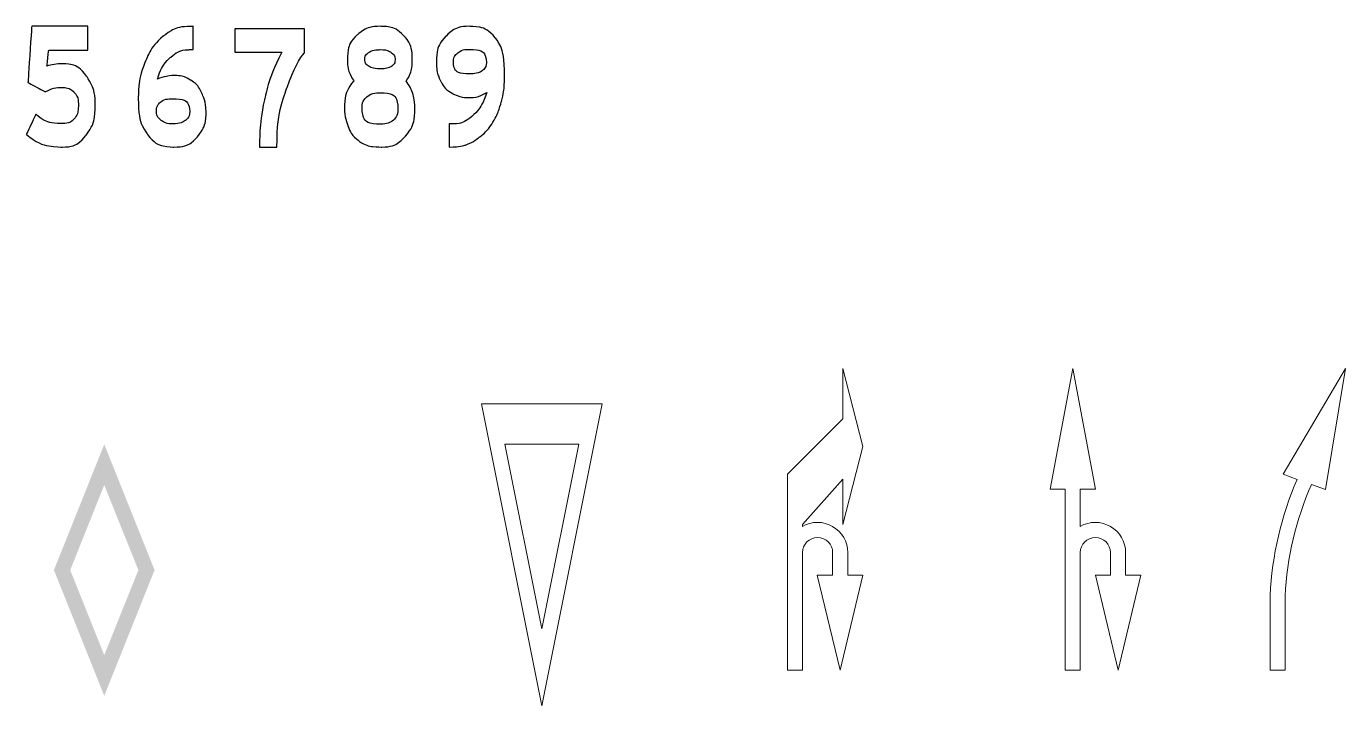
# Model space of a CAD drawing. Header units: millimetres. Extents: x 1182829 to 1183704, y -71582 to -71209.
# Drawn here: x 1182844.06 to 1182857.17, y -71552.91 to -71546.16 of the extents above; entities that cross this region are included whole.
import ezdxf

# ---------------------------------------------------------------- set-up
doc = ezdxf.new("R2010")
doc.units = ezdxf.units.MM
doc.layers.get('0').update_dxf_attribs({"lineweight": 9})
doc.layers.add('layer 1', color=7, linetype='Continuous')

# ---------------------------------------------------------------- blocks, each defined once
blk = doc.blocks.new('bb')
at = {"color": 0}
for points in [[(1200, 0), (600, -3000), (0, 0)], [(600, -2235), (967, -400), (233, -400)]]:
    blk.add_lwpolyline(points, close=True, dxfattribs=at)

msp = doc.modelspace()

# ---------------------------------------------------------------- hatches: boundary and pattern name
h = msp.add_hatch(color=0)
h.paths.add_polyline_path([(1182844.837, -71552.407), (1182844.499, -71551.561), (1182844.837, -71550.715), (1182845.176, -71551.561)], flags=16)
h.paths.add_polyline_path([(1182844.337, -71551.561), (1182844.837, -71552.811), (1182845.337, -71551.561), (1182844.837, -71550.311)])
edge = h.paths.add_edge_path(flags=17)
edge.add_line((1182844.837, -71550.311), (1182844.337, -71551.561))

# ---------------------------------------------------------------- linework, layer by layer
msp.add_lwpolyline([(1182852.375, -71551.612), (1182852.15, -71552.557), (1182851.922, -71551.612), (1182852.075, -71551.612), (1182852.075, -71551.387, 1), (1182851.775, -71551.387), (1182851.775, -71552.557), (1182851.625, -71552.557), (1182851.625, -71551.207), (1182851.625, -71550.607), (1182852.175, -71550.057), (1182852.175, -71549.557), (1182852.375, -71550.332), (1182852.175, -71551.107), (1182852.175, -71550.657), (1182851.775, -71551.107), (1182851.775, -71551.127, -0.57735), (1182852.225, -71551.387), (1182852.225, -71551.612), (1182852.372, -71551.612)], format="xyb")
for points in [[(1182852.175, -71549.557), (1182852.175, -71550.057)], [(1182851.625, -71550.757), (1182851.625, -71550.907), (1182851.625, -71551.057)], [(1182852.175, -71550.657), (1182852.175, -71551.107)], [(1182854.236, -71550.757), (1182854.386, -71550.757)], [(1182854.536, -71550.757), (1182854.686, -71550.757)]]:
    msp.add_lwpolyline(points)
at = {"color": 0}
for points in [[(1182854.986, -71551.612), (1182854.986, -71551.387, 0.57735), (1182854.536, -71551.127), (1182854.536, -71550.757), (1182854.686, -71550.757), (1182854.461, -71549.557), (1182854.236, -71550.757), (1182854.386, -71550.757), (1182854.386, -71552.557), (1182854.536, -71552.557), (1182854.536, -71551.387, -1), (1182854.836, -71551.387), (1182854.836, -71551.612), (1182854.686, -71551.612), (1182854.911, -71552.557), (1182855.136, -71551.612), (1182854.986, -71551.612)], [(1182856.691, -71550.659, 0.090666), (1182856.422, -71551.813), (1182856.422, -71551.813), (1182856.422, -71552.557), (1182856.572, -71552.557), (1182856.572, -71551.82, -0.091394), (1182856.832, -71550.71), (1182856.973, -71550.761), (1182857.172, -71549.557), (1182856.55, -71550.607), (1182856.691, -71550.659)]]:
    msp.add_lwpolyline(points, format="xyb", dxfattribs=at)
msp.add_lwpolyline([(1182851.625, -71550.757), (1182851.625, -71550.607)], close=True)
at = {"layer": 'layer 1'}
for points, knots in [([(1182844.268, -71546.55), (1182844.31, -71546.535), (1182844.363, -71546.528), (1182844.424, -71546.528), (1182844.424, -71546.528), (1182844.524, -71546.528), (1182844.602, -71546.569), (1182844.661, -71546.651), (1182844.661, -71546.651), (1182844.719, -71546.734), (1182844.748, -71546.832), (1182844.748, -71546.947), (1182844.748, -71546.947), (1182844.748, -71547.061), (1182844.718, -71547.157), (1182844.657, -71547.237), (1182844.657, -71547.237), (1182844.597, -71547.316), (1182844.517, -71547.355), (1182844.418, -71547.355), (1182844.418, -71547.355), (1182844.282, -71547.355), (1182844.164, -71547.313), (1182844.063, -71547.229), (1182844.063, -71547.229), (1182844.063, -71547.229), (1182844.157, -71547.029), (1182844.157, -71547.029), (1182844.157, -71547.029), (1182844.225, -71547.091), (1182844.309, -71547.122), (1182844.407, -71547.122), (1182844.407, -71547.122), (1182844.468, -71547.122), (1182844.512, -71547.106), (1182844.539, -71547.074), (1182844.539, -71547.074), (1182844.567, -71547.043), (1182844.58, -71546.998), (1182844.58, -71546.94), (1182844.58, -71546.94), (1182844.58, -71546.882), (1182844.566, -71546.838), (1182844.536, -71546.808), (1182844.536, -71546.808), (1182844.507, -71546.778), (1182844.465, -71546.763), (1182844.41, -71546.763), (1182844.41, -71546.763), (1182844.355, -71546.763), (1182844.302, -71546.778), (1182844.251, -71546.807), (1182844.251, -71546.807), (1182844.251, -71546.807), (1182844.079, -71546.714), (1182844.079, -71546.714), (1182844.079, -71546.714), (1182844.079, -71546.714), (1182844.116, -71546.155), (1182844.116, -71546.155), (1182844.116, -71546.155), (1182844.116, -71546.155), (1182844.673, -71546.155), (1182844.673, -71546.155), (1182844.673, -71546.155), (1182844.673, -71546.155), (1182844.673, -71546.393), (1182844.673, -71546.393), (1182844.673, -71546.393), (1182844.673, -71546.393), (1182844.285, -71546.393), (1182844.285, -71546.393), (1182844.285, -71546.393), (1182844.285, -71546.393), (1182844.268, -71546.55), (1182844.268, -71546.55)], [0, 0, 0, 0, 0.052632, 0.052632, 0.052632, 0.078947, 0.105263, 0.105263, 0.105263, 0.131579, 0.157895, 0.157895, 0.157895, 0.184211, 0.210526, 0.210526, 0.210526, 0.236842, 0.263158, 0.263158, 0.263158, 0.289474, 0.315789, 0.315789, 0.315789, 0.342105, 0.368421, 0.368421, 0.368421, 0.394737, 0.421053, 0.421053, 0.421053, 0.447368, 0.473684, 0.473684, 0.473684, 0.5, 0.526316, 0.526316, 0.526316, 0.552632, 0.578947, 0.578947, 0.578947, 0.605263, 0.631579, 0.631579, 0.631579, 0.657895, 0.684211, 0.684211, 0.684211, 0.710526, 0.736842, 0.736842, 0.736842, 0.763158, 0.789474, 0.789474, 0.789474, 0.815789, 0.842105, 0.842105, 0.842105, 0.868421, 0.894737, 0.894737, 0.894737, 0.921053, 0.947368, 0.947368, 0.947368, 0.973684, 1, 1, 1, 1]), ([(1182845.366, -71546.679), (1182845.366, -71546.679), (1182845.435, -71546.655), (1182845.493, -71546.644), (1182845.543, -71546.644), (1182845.543, -71546.644), (1182845.592, -71546.644), (1182845.643, -71546.659), (1182845.694, -71546.689), (1182845.694, -71546.689), (1182845.746, -71546.719), (1182845.784, -71546.765), (1182845.81, -71546.826), (1182845.81, -71546.826), (1182845.836, -71546.887), (1182845.849, -71546.947), (1182845.849, -71547.004), (1182845.849, -71547.004), (1182845.849, -71547.104), (1182845.82, -71547.187), (1182845.762, -71547.254), (1182845.762, -71547.254), (1182845.705, -71547.322), (1182845.626, -71547.355), (1182845.527, -71547.355), (1182845.527, -71547.355), (1182845.417, -71547.355), (1182845.331, -71547.314), (1182845.268, -71547.232), (1182845.268, -71547.232), (1182845.206, -71547.15), (1182845.175, -71547.029), (1182845.175, -71546.869), (1182845.175, -71546.869), (1182845.175, -71546.744), (1182845.197, -71546.625), (1182845.241, -71546.514), (1182845.241, -71546.514), (1182845.286, -71546.403), (1182845.347, -71546.317), (1182845.424, -71546.254), (1182845.424, -71546.254), (1182845.501, -71546.192), (1182845.58, -71546.16), (1182845.662, -71546.157), (1182845.662, -71546.157), (1182845.662, -71546.157), (1182845.719, -71546.155), (1182845.719, -71546.155), (1182845.719, -71546.155), (1182845.719, -71546.155), (1182845.719, -71546.387), (1182845.719, -71546.387), (1182845.719, -71546.387), (1182845.719, -71546.387), (1182845.684, -71546.387), (1182845.684, -71546.387), (1182845.684, -71546.387), (1182845.618, -71546.387), (1182845.555, -71546.412), (1182845.498, -71546.461), (1182845.498, -71546.461), (1182845.44, -71546.511), (1182845.396, -71546.584), (1182845.366, -71546.679)], [0, 0, 0, 0, 0.03125, 0.0625, 0.0625, 0.0625, 0.09375, 0.125, 0.125, 0.125, 0.15625, 0.1875, 0.1875, 0.1875, 0.21875, 0.25, 0.25, 0.25, 0.28125, 0.3125, 0.3125, 0.3125, 0.34375, 0.375, 0.375, 0.375, 0.40625, 0.4375, 0.4375, 0.4375, 0.46875, 0.5, 0.5, 0.5, 0.53125, 0.5625, 0.5625, 0.5625, 0.59375, 0.625, 0.625, 0.625, 0.65625, 0.6875, 0.6875, 0.6875, 0.71875, 0.75, 0.75, 0.75, 0.78125, 0.8125, 0.8125, 0.8125, 0.84375, 0.875, 0.875, 0.875, 0.90625, 0.9375, 0.9375, 0.9375, 0.96875, 1, 1, 1, 1]), ([(1182846.826, -71546.42), (1182846.777, -71546.469), (1182846.719, -71546.583), (1182846.653, -71546.762), (1182846.653, -71546.762), (1182846.586, -71546.94), (1182846.553, -71547.138), (1182846.553, -71547.355), (1182846.553, -71547.355), (1182846.553, -71547.355), (1182846.38, -71547.355), (1182846.38, -71547.355), (1182846.38, -71547.355), (1182846.38, -71547.194), (1182846.396, -71547.037), (1182846.429, -71546.886), (1182846.429, -71546.886), (1182846.461, -71546.734), (1182846.518, -71546.577), (1182846.6, -71546.412), (1182846.6, -71546.412), (1182846.6, -71546.412), (1182846.134, -71546.412), (1182846.134, -71546.412), (1182846.134, -71546.412), (1182846.134, -71546.412), (1182846.134, -71546.179), (1182846.134, -71546.179), (1182846.134, -71546.179), (1182846.134, -71546.179), (1182846.826, -71546.179), (1182846.826, -71546.179), (1182846.826, -71546.179), (1182846.826, -71546.179), (1182846.826, -71546.42), (1182846.826, -71546.42)], [0, 0, 0, 0, 0.111111, 0.111111, 0.111111, 0.166667, 0.222222, 0.222222, 0.222222, 0.277778, 0.333333, 0.333333, 0.333333, 0.388889, 0.444444, 0.444444, 0.444444, 0.5, 0.555556, 0.555556, 0.555556, 0.611111, 0.666667, 0.666667, 0.666667, 0.722222, 0.777778, 0.777778, 0.777778, 0.833333, 0.888889, 0.888889, 0.888889, 0.944444, 1, 1, 1, 1]), ([(1182847.836, -71546.699), (1182847.867, -71546.739), (1182847.889, -71546.78), (1182847.903, -71546.822), (1182847.903, -71546.822), (1182847.916, -71546.864), (1182847.923, -71546.916), (1182847.923, -71546.977), (1182847.923, -71546.977), (1182847.923, -71547.086), (1182847.892, -71547.176), (1182847.829, -71547.248), (1182847.829, -71547.248), (1182847.766, -71547.32), (1182847.688, -71547.355), (1182847.595, -71547.355), (1182847.595, -71547.355), (1182847.502, -71547.355), (1182847.428, -71547.337), (1182847.375, -71547.3), (1182847.375, -71547.3), (1182847.321, -71547.262), (1182847.282, -71547.21), (1182847.258, -71547.143), (1182847.258, -71547.143), (1182847.235, -71547.075), (1182847.223, -71547.016), (1182847.223, -71546.963), (1182847.223, -71546.963), (1182847.223, -71546.864), (1182847.254, -71546.775), (1182847.316, -71546.697), (1182847.316, -71546.697), (1182847.274, -71546.631), (1182847.253, -71546.561), (1182847.253, -71546.485), (1182847.253, -71546.485), (1182847.253, -71546.382), (1182847.285, -71546.301), (1182847.348, -71546.243), (1182847.348, -71546.243), (1182847.411, -71546.185), (1182847.489, -71546.155), (1182847.584, -71546.155), (1182847.584, -71546.155), (1182847.678, -71546.155), (1182847.754, -71546.186), (1182847.812, -71546.246), (1182847.812, -71546.246), (1182847.87, -71546.306), (1182847.898, -71546.387), (1182847.898, -71546.489), (1182847.898, -71546.489), (1182847.898, -71546.571), (1182847.878, -71546.641), (1182847.836, -71546.699)], [0, 0, 0, 0, 0.071429, 0.071429, 0.071429, 0.107143, 0.142857, 0.142857, 0.142857, 0.178571, 0.214286, 0.214286, 0.214286, 0.25, 0.285714, 0.285714, 0.285714, 0.321429, 0.357143, 0.357143, 0.357143, 0.392857, 0.428571, 0.428571, 0.428571, 0.464286, 0.5, 0.5, 0.5, 0.535714, 0.571429, 0.571429, 0.571429, 0.607143, 0.642857, 0.642857, 0.642857, 0.678571, 0.714286, 0.714286, 0.714286, 0.75, 0.785714, 0.785714, 0.785714, 0.821429, 0.857143, 0.857143, 0.857143, 0.892857, 0.928571, 0.928571, 0.928571, 0.964286, 1, 1, 1, 1]), ([(1182848.637, -71546.813), (1182848.637, -71546.813), (1182848.578, -71546.847), (1182848.522, -71546.864), (1182848.469, -71546.864), (1182848.469, -71546.864), (1182848.415, -71546.864), (1182848.362, -71546.852), (1182848.309, -71546.828), (1182848.309, -71546.828), (1182848.257, -71546.804), (1182848.215, -71546.764), (1182848.184, -71546.707), (1182848.184, -71546.707), (1182848.153, -71546.651), (1182848.137, -71546.584), (1182848.137, -71546.504), (1182848.137, -71546.504), (1182848.137, -71546.403), (1182848.169, -71546.32), (1182848.231, -71546.254), (1182848.231, -71546.254), (1182848.294, -71546.188), (1182848.373, -71546.155), (1182848.467, -71546.155), (1182848.467, -71546.155), (1182848.576, -71546.155), (1182848.661, -71546.193), (1182848.723, -71546.268), (1182848.723, -71546.268), (1182848.784, -71546.343), (1182848.815, -71546.47), (1182848.815, -71546.649), (1182848.815, -71546.649), (1182848.815, -71546.739), (1182848.805, -71546.824), (1182848.783, -71546.903), (1182848.783, -71546.903), (1182848.762, -71546.983), (1182848.734, -71547.051), (1182848.699, -71547.109), (1182848.699, -71547.109), (1182848.663, -71547.166), (1182848.62, -71547.215), (1182848.568, -71547.255), (1182848.568, -71547.255), (1182848.517, -71547.294), (1182848.469, -71547.321), (1182848.425, -71547.335), (1182848.425, -71547.335), (1182848.38, -71547.349), (1182848.327, -71547.355), (1182848.265, -71547.355), (1182848.265, -71547.355), (1182848.265, -71547.355), (1182848.265, -71547.124), (1182848.265, -71547.124), (1182848.265, -71547.124), (1182848.274, -71547.126), (1182848.284, -71547.126), (1182848.296, -71547.126), (1182848.296, -71547.126), (1182848.364, -71547.126), (1182848.429, -71547.101), (1182848.49, -71547.05), (1182848.49, -71547.05), (1182848.552, -71546.999), (1182848.601, -71546.92), (1182848.637, -71546.813)], [0, 0, 0, 0, 0.029412, 0.058824, 0.058824, 0.058824, 0.088235, 0.117647, 0.117647, 0.117647, 0.147059, 0.176471, 0.176471, 0.176471, 0.205882, 0.235294, 0.235294, 0.235294, 0.264706, 0.294118, 0.294118, 0.294118, 0.323529, 0.352941, 0.352941, 0.352941, 0.382353, 0.411765, 0.411765, 0.411765, 0.441176, 0.470588, 0.470588, 0.470588, 0.5, 0.529412, 0.529412, 0.529412, 0.558824, 0.588235, 0.588235, 0.588235, 0.617647, 0.647059, 0.647059, 0.647059, 0.676471, 0.705882, 0.705882, 0.705882, 0.735294, 0.764706, 0.764706, 0.764706, 0.794118, 0.823529, 0.823529, 0.823529, 0.852941, 0.882353, 0.882353, 0.882353, 0.911765, 0.941176, 0.941176, 0.941176, 0.970588, 1, 1, 1, 1]), ([(1182847.586, -71546.579), (1182847.631, -71546.579), (1182847.665, -71546.57), (1182847.69, -71546.553), (1182847.69, -71546.553), (1182847.715, -71546.536), (1182847.727, -71546.514), (1182847.727, -71546.486), (1182847.727, -71546.486), (1182847.727, -71546.458), (1182847.714, -71546.434), (1182847.688, -71546.415), (1182847.688, -71546.415), (1182847.663, -71546.396), (1182847.626, -71546.387), (1182847.579, -71546.387), (1182847.579, -71546.387), (1182847.532, -71546.387), (1182847.495, -71546.396), (1182847.468, -71546.413), (1182847.468, -71546.413), (1182847.44, -71546.431), (1182847.426, -71546.454), (1182847.426, -71546.484), (1182847.426, -71546.484), (1182847.426, -71546.513), (1182847.44, -71546.536), (1182847.468, -71546.553), (1182847.468, -71546.553), (1182847.495, -71546.57), (1182847.535, -71546.579), (1182847.586, -71546.579)], [0, 0, 0, 0, 0.125, 0.125, 0.125, 0.1875, 0.25, 0.25, 0.25, 0.3125, 0.375, 0.375, 0.375, 0.4375, 0.5, 0.5, 0.5, 0.5625, 0.625, 0.625, 0.625, 0.6875, 0.75, 0.75, 0.75, 0.8125, 0.875, 0.875, 0.875, 0.9375, 1, 1, 1, 1]), ([(1182848.47, -71546.627), (1182848.47, -71546.627), (1182848.523, -71546.627), (1182848.563, -71546.617), (1182848.592, -71546.597), (1182848.592, -71546.597), (1182848.62, -71546.577), (1182848.634, -71546.549), (1182848.634, -71546.514), (1182848.634, -71546.514), (1182848.634, -71546.428), (1182848.578, -71546.384), (1182848.464, -71546.384), (1182848.464, -71546.384), (1182848.416, -71546.384), (1182848.378, -71546.396), (1182848.349, -71546.42), (1182848.349, -71546.42), (1182848.32, -71546.443), (1182848.306, -71546.474), (1182848.306, -71546.512), (1182848.306, -71546.512), (1182848.306, -71546.589), (1182848.36, -71546.627), (1182848.47, -71546.627)], [0, 0, 0, 0, 0.083333, 0.166667, 0.166667, 0.166667, 0.25, 0.333333, 0.333333, 0.333333, 0.416667, 0.5, 0.5, 0.5, 0.583333, 0.666667, 0.666667, 0.666667, 0.75, 0.833333, 0.833333, 0.833333, 0.916667, 1, 1, 1, 1]), ([(1182847.585, -71547.128), (1182847.64, -71547.128), (1182847.682, -71547.114), (1182847.711, -71547.087), (1182847.711, -71547.087), (1182847.74, -71547.059), (1182847.755, -71547.019), (1182847.755, -71546.967), (1182847.755, -71546.967), (1182847.755, -71546.867), (1182847.696, -71546.816), (1182847.58, -71546.816), (1182847.58, -71546.816), (1182847.522, -71546.816), (1182847.477, -71546.83), (1182847.446, -71546.856), (1182847.446, -71546.856), (1182847.414, -71546.883), (1182847.399, -71546.921), (1182847.399, -71546.969), (1182847.399, -71546.969), (1182847.399, -71547.075), (1182847.461, -71547.128), (1182847.585, -71547.128)], [0, 0, 0, 0, 0.166667, 0.166667, 0.166667, 0.25, 0.333333, 0.333333, 0.333333, 0.416667, 0.5, 0.5, 0.5, 0.583333, 0.666667, 0.666667, 0.666667, 0.75, 0.833333, 0.833333, 0.833333, 0.916667, 1, 1, 1, 1]), ([(1182845.511, -71547.124), (1182845.511, -71547.124), (1182845.568, -71547.124), (1182845.612, -71547.113), (1182845.641, -71547.092), (1182845.641, -71547.092), (1182845.671, -71547.07), (1182845.686, -71547.04), (1182845.686, -71547.001), (1182845.686, -71547.001), (1182845.686, -71546.917), (1182845.628, -71546.875), (1182845.513, -71546.875), (1182845.513, -71546.875), (1182845.461, -71546.875), (1182845.422, -71546.886), (1182845.395, -71546.909), (1182845.395, -71546.909), (1182845.368, -71546.932), (1182845.355, -71546.962), (1182845.355, -71546.999), (1182845.355, -71546.999), (1182845.355, -71547.035), (1182845.37, -71547.065), (1182845.4, -71547.089), (1182845.4, -71547.089), (1182845.43, -71547.112), (1182845.467, -71547.124), (1182845.511, -71547.124)], [0, 0, 0, 0, 0.071429, 0.142857, 0.142857, 0.142857, 0.214286, 0.285714, 0.285714, 0.285714, 0.357143, 0.428571, 0.428571, 0.428571, 0.5, 0.571429, 0.571429, 0.571429, 0.642857, 0.714286, 0.714286, 0.714286, 0.785714, 0.857143, 0.857143, 0.857143, 0.928571, 1, 1, 1, 1])]:
    msp.add_open_spline(points, degree=3, knots=knots, dxfattribs=at)

# ---------------------------------------------------------------- block references
at = {"color": 0, "xscale": 0.0009999999310821295, "yscale": 0.0009999999892897904, "zscale": 0.001}
msp.add_blockref('bb', (1182848.586, -71549.909), dxfattribs=at)

doc.saveas('drawing.dxf')
